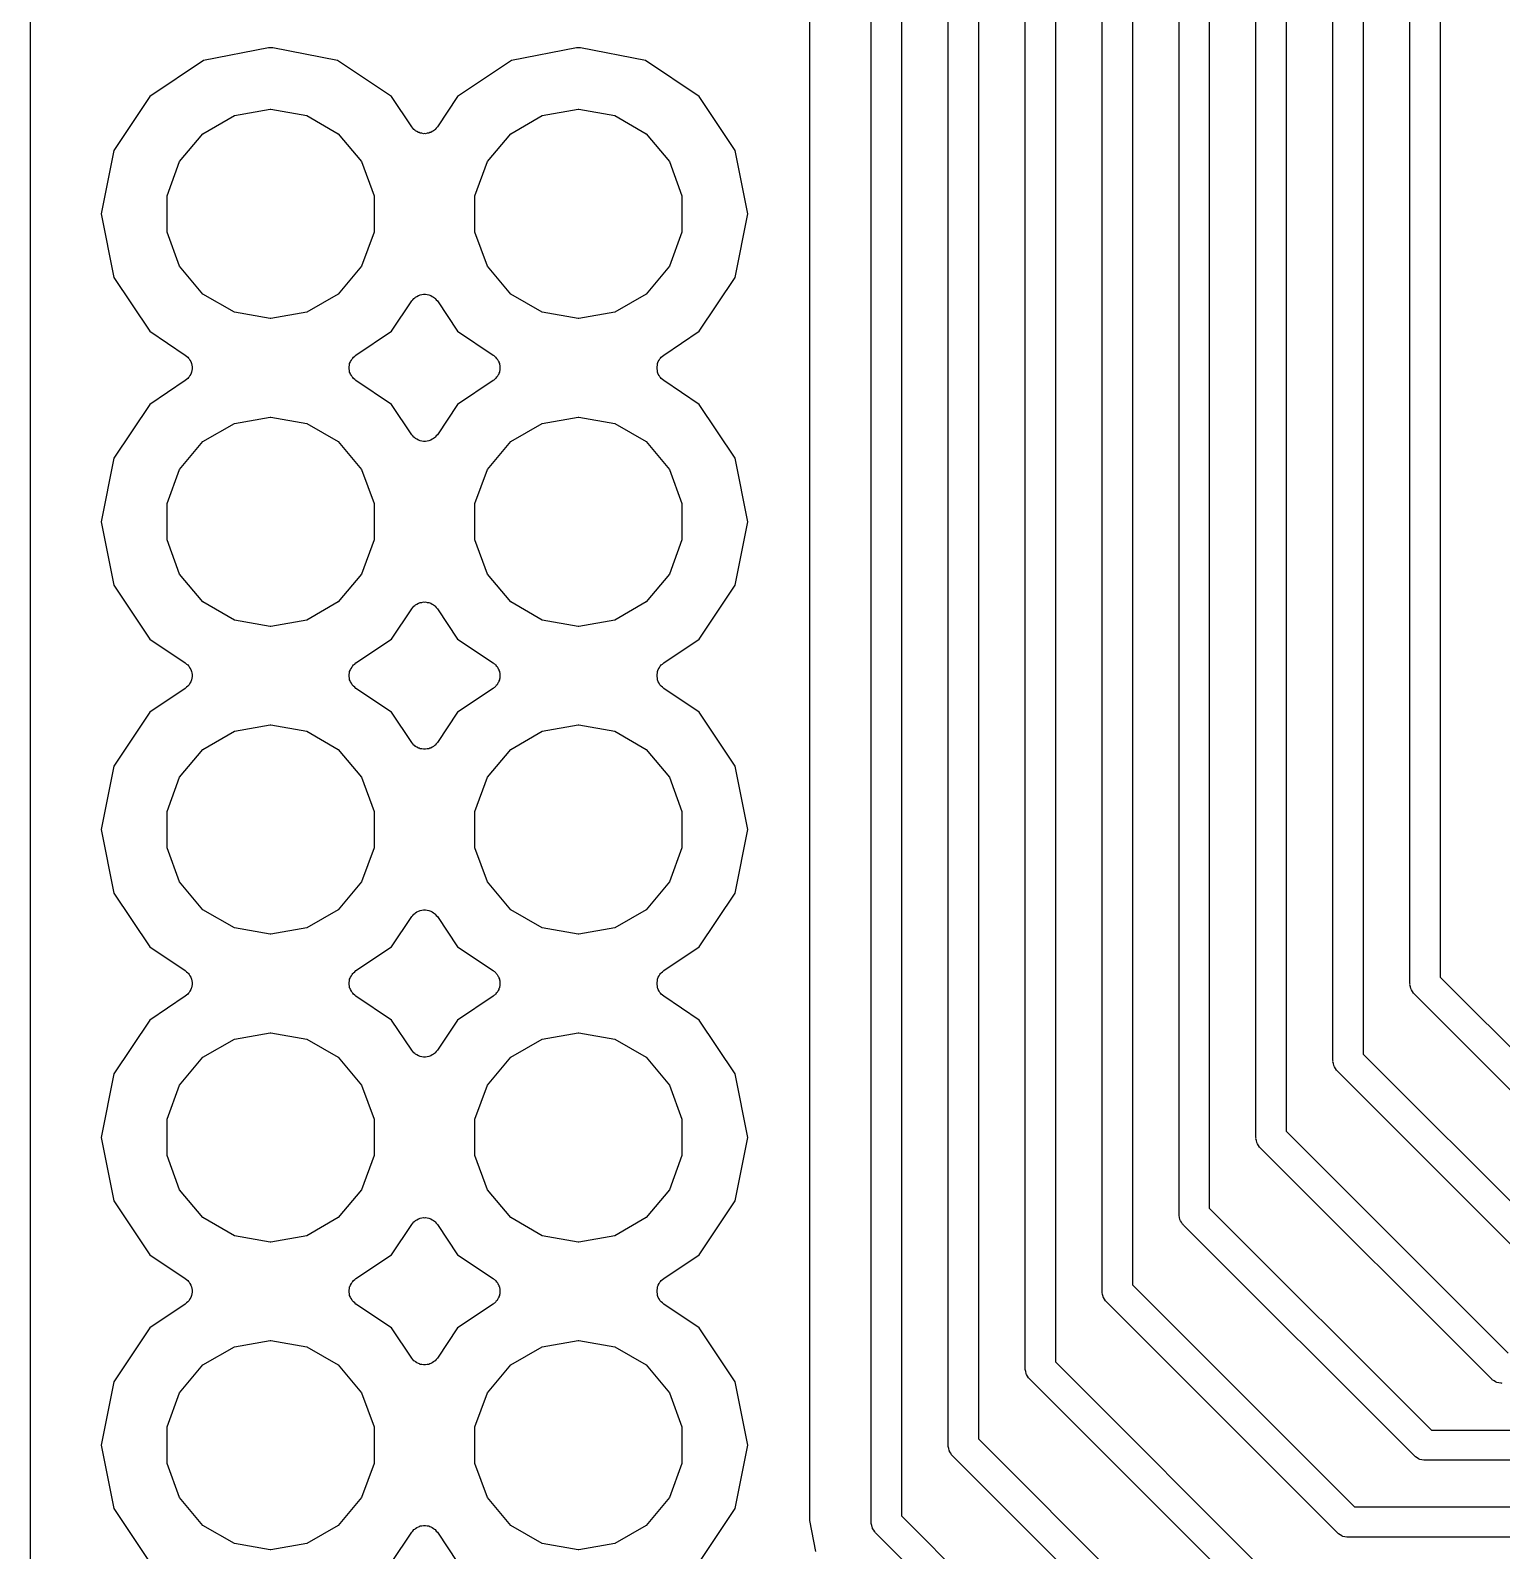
# Model space of a CAD drawing. Extents: x 99.6 to 135.3, y -116.3 to -28.5.
# Drawn here: x 99.62 to 111.76, y -64.37 to -51.83 of the extents above; entities that cross this region are included whole.
import ezdxf

# ---------------------------------------------------------------- set-up
doc = ezdxf.new("R2010")
doc.units = 0
doc.header["$MEASUREMENT"] = 0
doc.layers.add('BLACK', color=7, linetype='CONTINUOUS')

msp = doc.modelspace()

# ---------------------------------------------------------------- linework, layer by layer
at = {"layer": 'Black'}
for p, q in [((99.618, -112.187), (99.618, -28.625)), ((111, -59.69), (111, -42.5968)), ((111.25, -42.545), (111.25, -59.6382)), ((110.365, -60.325), (110.365, -43.2318)), ((110.615, -43.18), (110.615, -60.2732)), ((109.73, -60.96), (109.73, -43.8668)), ((109.98, -43.815), (109.98, -60.9082)), ((109.095, -61.595), (109.095, -44.5018)), ((109.345, -44.45), (109.345, -61.5432)), ((108.71, -45.1337), (108.71, -62.1782)), ((108.46, -62.23), (108.46, -45.1855)), ((107.825, -62.865), (107.825, -45.7718)), ((108.075, -45.72), (108.075, -62.8132)), ((107.19, -63.5), (107.19, -46.4068)), ((107.44, -46.355), (107.44, -63.4482)), ((106.805, -50.165), (106.805, -64.0832)), ((106.555, -64.135), (106.555, -50.2168)), ((106.047, -51.6506), (106.047, -64.1225)), ((101.583, -51.9684), (101.047, -52.0751)), ((101.617, -51.9684), (101.583, -51.9684)), ((102.153, -52.0751), (101.617, -51.9684)), ((104.123, -51.9684), (103.587, -52.0751)), ((104.157, -51.9684), (104.123, -51.9684)), ((104.693, -52.0751), (104.157, -51.9684)), ((101.047, -52.0751), (100.603, -52.3719)), ((102.597, -52.3719), (102.153, -52.0751)), ((103.587, -52.0751), (103.143, -52.3719)), ((105.137, -52.3719), (104.693, -52.0751)), ((100.603, -52.3719), (100.306, -52.8161)), ((102.764, -52.6217), (102.597, -52.3719)), ((103.143, -52.3719), (102.976, -52.6217)), ((105.434, -52.8161), (105.137, -52.3719)), ((101.042, -52.6784), (101.301, -52.5285)), ((101.301, -52.5285), (101.597, -52.4764)), ((101.597, -52.4764), (101.603, -52.4764)), ((101.603, -52.4764), (101.899, -52.5285)), ((101.899, -52.5285), (102.158, -52.6784)), ((103.582, -52.6784), (103.841, -52.5285)), ((103.841, -52.5285), (104.137, -52.4764)), ((104.137, -52.4764), (104.143, -52.4764)), ((104.143, -52.4764), (104.439, -52.5285)), ((104.439, -52.5285), (104.698, -52.6784)), ((100.849, -52.9082), (101.042, -52.6784)), ((102.158, -52.6784), (102.351, -52.9082)), ((102.774, -52.6317), (102.764, -52.6217)), ((102.782, -52.6429), (102.774, -52.6317)), ((102.789, -52.6476), (102.782, -52.6429)), ((102.795, -52.6536), (102.789, -52.6476)), ((102.807, -52.6597), (102.795, -52.6536)), ((102.819, -52.6674), (102.807, -52.6597)), ((102.827, -52.6694), (102.819, -52.6674)), ((102.834, -52.6731), (102.827, -52.6694)), ((102.848, -52.6746), (102.834, -52.6731)), ((102.862, -52.6779), (102.848, -52.6746)), ((102.87, -52.677), (102.862, -52.6779)), ((102.878, -52.6779), (102.87, -52.677)), ((102.892, -52.6746), (102.878, -52.6779)), ((102.906, -52.6731), (102.892, -52.6746)), ((102.913, -52.6694), (102.906, -52.6731)), ((102.921, -52.6674), (102.913, -52.6694)), ((102.933, -52.6597), (102.921, -52.6674)), ((102.945, -52.6536), (102.933, -52.6597)), ((102.951, -52.6476), (102.945, -52.6536)), ((102.958, -52.6429), (102.951, -52.6476)), ((102.966, -52.6317), (102.958, -52.6429)), ((102.976, -52.6217), (102.966, -52.6317)), ((103.389, -52.9082), (103.582, -52.6784)), ((104.698, -52.6784), (104.891, -52.9082)), ((100.306, -52.8161), (100.202, -53.34)), ((100.746, -53.19), (100.849, -52.9082)), ((102.351, -52.9082), (102.454, -53.19)), ((103.286, -53.19), (103.389, -52.9082)), ((104.891, -52.9082), (104.994, -53.19)), ((105.538, -53.34), (105.434, -52.8161)), ((100.746, -53.49), (100.746, -53.19)), ((102.454, -53.19), (102.454, -53.49)), ((103.286, -53.49), (103.286, -53.19)), ((104.994, -53.19), (104.994, -53.49)), ((100.202, -53.34), (100.306, -53.8639)), ((105.434, -53.8639), (105.538, -53.34)), ((100.849, -53.7718), (100.746, -53.49)), ((102.454, -53.49), (102.351, -53.7718)), ((103.389, -53.7718), (103.286, -53.49)), ((104.994, -53.49), (104.891, -53.7718)), ((101.042, -54.0016), (100.849, -53.7718)), ((102.351, -53.7718), (102.158, -54.0016)), ((103.582, -54.0016), (103.389, -53.7718)), ((104.891, -53.7718), (104.698, -54.0016)), ((100.306, -53.8639), (100.603, -54.3081)), ((105.137, -54.3081), (105.434, -53.8639)), ((101.301, -54.1515), (101.042, -54.0016)), ((102.158, -54.0016), (101.899, -54.1515)), ((102.597, -54.3081), (102.764, -54.0583)), ((102.764, -54.0583), (102.774, -54.0483)), ((102.774, -54.0483), (102.782, -54.0371)), ((102.782, -54.0371), (102.789, -54.0324)), ((102.789, -54.0324), (102.795, -54.0264)), ((102.795, -54.0264), (102.807, -54.0203)), ((102.807, -54.0203), (102.819, -54.0126)), ((102.819, -54.0126), (102.827, -54.0106)), ((102.827, -54.0106), (102.834, -54.0069)), ((102.834, -54.0069), (102.848, -54.0054)), ((102.848, -54.0054), (102.862, -54.0021)), ((102.862, -54.0021), (102.87, -54.003)), ((102.87, -54.003), (102.878, -54.0021)), ((102.878, -54.0021), (102.892, -54.0054)), ((102.892, -54.0054), (102.906, -54.0069)), ((102.906, -54.0069), (102.913, -54.0106)), ((102.913, -54.0106), (102.921, -54.0126)), ((102.921, -54.0126), (102.933, -54.0203)), ((102.933, -54.0203), (102.945, -54.0264)), ((102.945, -54.0264), (102.951, -54.0324)), ((102.951, -54.0324), (102.958, -54.0371)), ((102.958, -54.0371), (102.966, -54.0483)), ((102.966, -54.0483), (102.976, -54.0583)), ((102.976, -54.0583), (103.143, -54.3081)), ((103.841, -54.1515), (103.582, -54.0016)), ((104.698, -54.0016), (104.439, -54.1515)), ((101.597, -54.2036), (101.301, -54.1515)), ((101.899, -54.1515), (101.603, -54.2036)), ((104.137, -54.2036), (103.841, -54.1515)), ((104.439, -54.1515), (104.143, -54.2036)), ((100.603, -54.3081), (100.896, -54.5044)), ((101.603, -54.2036), (101.597, -54.2036)), ((102.304, -54.5044), (102.597, -54.3081)), ((103.143, -54.3081), (103.436, -54.5044)), ((104.143, -54.2036), (104.137, -54.2036)), ((104.844, -54.5044), (105.137, -54.3081)), ((100.896, -54.5044), (100.906, -54.514)), ((100.906, -54.514), (100.917, -54.5222)), ((100.917, -54.5222), (100.922, -54.5291)), ((100.922, -54.5291), (100.928, -54.5349)), ((100.928, -54.5349), (100.934, -54.5473)), ((100.934, -54.5473), (100.942, -54.5589)), ((100.942, -54.5589), (100.944, -54.567)), ((100.944, -54.567), (100.948, -54.5745)), ((102.252, -54.5745), (102.256, -54.567)), ((102.256, -54.567), (102.258, -54.5589)), ((102.258, -54.5589), (102.266, -54.5473)), ((102.266, -54.5473), (102.272, -54.5349)), ((102.272, -54.5349), (102.278, -54.5291)), ((102.278, -54.5291), (102.283, -54.5222)), ((102.283, -54.5222), (102.294, -54.514)), ((102.294, -54.514), (102.304, -54.5044)), ((103.436, -54.5044), (103.441, -54.5092)), ((103.441, -54.5092), (103.447, -54.5127)), ((103.447, -54.5127), (103.452, -54.5181)), ((103.452, -54.5181), (103.457, -54.5222)), ((103.457, -54.5222), (103.462, -54.5291)), ((103.462, -54.5291), (103.468, -54.5349)), ((103.468, -54.5349), (103.471, -54.5412)), ((103.471, -54.5412), (103.476, -54.5465)), ((103.476, -54.5465), (103.478, -54.553)), ((103.478, -54.553), (103.482, -54.5589)), ((103.482, -54.5589), (103.484, -54.567)), ((103.484, -54.567), (103.488, -54.5745)), ((104.792, -54.5745), (104.796, -54.567)), ((104.796, -54.567), (104.798, -54.5589)), ((104.798, -54.5589), (104.806, -54.5473)), ((104.806, -54.5473), (104.812, -54.5349)), ((104.812, -54.5349), (104.818, -54.5291)), ((104.818, -54.5291), (104.823, -54.5222)), ((104.823, -54.5222), (104.834, -54.514)), ((104.834, -54.514), (104.844, -54.5044)), ((100.922, -54.6909), (100.917, -54.6978)), ((100.928, -54.6851), (100.922, -54.6909)), ((100.934, -54.6727), (100.928, -54.6851)), ((100.942, -54.6611), (100.934, -54.6727)), ((100.944, -54.653), (100.942, -54.6611)), ((100.948, -54.6455), (100.944, -54.653)), ((100.948, -54.5745), (100.949, -54.5882)), ((100.949, -54.6318), (100.948, -54.6455)), ((100.949, -54.5882), (100.952, -54.6017)), ((100.952, -54.6183), (100.949, -54.6318)), ((100.952, -54.6017), (100.952, -54.61)), ((100.952, -54.61), (100.952, -54.6183)), ((102.248, -54.6017), (102.251, -54.5882)), ((102.248, -54.61), (102.248, -54.6017)), ((102.248, -54.6183), (102.248, -54.61)), ((102.251, -54.6318), (102.248, -54.6183)), ((102.251, -54.5882), (102.252, -54.5745)), ((102.252, -54.6455), (102.251, -54.6318)), ((102.256, -54.653), (102.252, -54.6455)), ((102.258, -54.6611), (102.256, -54.653)), ((102.266, -54.6727), (102.258, -54.6611)), ((102.272, -54.6851), (102.266, -54.6727)), ((102.278, -54.6909), (102.272, -54.6851)), ((102.283, -54.6978), (102.278, -54.6909)), ((103.462, -54.6909), (103.457, -54.6978)), ((103.468, -54.6851), (103.462, -54.6909)), ((103.471, -54.6788), (103.468, -54.6851)), ((103.476, -54.6735), (103.471, -54.6788)), ((103.478, -54.6669), (103.476, -54.6735)), ((103.482, -54.6611), (103.478, -54.6669)), ((103.484, -54.653), (103.482, -54.6611)), ((103.488, -54.6455), (103.484, -54.653)), ((103.488, -54.5745), (103.488, -54.5814)), ((103.488, -54.5814), (103.491, -54.5879)), ((103.491, -54.6321), (103.488, -54.6386)), ((103.488, -54.6386), (103.488, -54.6455)), ((103.491, -54.5879), (103.491, -54.5949)), ((103.491, -54.5949), (103.492, -54.6017)), ((103.492, -54.6183), (103.491, -54.6251)), ((103.491, -54.6251), (103.491, -54.6321)), ((103.492, -54.6017), (103.492, -54.61)), ((103.492, -54.61), (103.492, -54.6183)), ((104.788, -54.6017), (104.791, -54.5882)), ((104.788, -54.61), (104.788, -54.6017)), ((104.788, -54.6183), (104.788, -54.61)), ((104.791, -54.6318), (104.788, -54.6183)), ((104.791, -54.5882), (104.792, -54.5745)), ((104.792, -54.6455), (104.791, -54.6318)), ((104.796, -54.653), (104.792, -54.6455)), ((104.798, -54.6611), (104.796, -54.653)), ((104.806, -54.6727), (104.798, -54.6611)), ((104.812, -54.6851), (104.806, -54.6727)), ((104.818, -54.6909), (104.812, -54.6851)), ((104.823, -54.6978), (104.818, -54.6909)), ((100.896, -54.7156), (100.603, -54.9119)), ((100.906, -54.706), (100.896, -54.7156)), ((100.917, -54.6978), (100.906, -54.706)), ((102.294, -54.706), (102.283, -54.6978)), ((102.304, -54.7156), (102.294, -54.706)), ((102.597, -54.9119), (102.304, -54.7156)), ((103.436, -54.7156), (103.143, -54.9119)), ((103.441, -54.7108), (103.436, -54.7156)), ((103.447, -54.7073), (103.441, -54.7108)), ((103.452, -54.7019), (103.447, -54.7073)), ((103.457, -54.6978), (103.452, -54.7019)), ((104.834, -54.706), (104.823, -54.6978)), ((104.844, -54.7156), (104.834, -54.706)), ((105.137, -54.9119), (104.844, -54.7156)), ((100.603, -54.9119), (100.306, -55.3561)), ((102.764, -55.1617), (102.597, -54.9119)), ((103.143, -54.9119), (102.976, -55.1617)), ((105.434, -55.3561), (105.137, -54.9119)), ((101.042, -55.2184), (101.301, -55.0685)), ((101.301, -55.0685), (101.597, -55.0164)), ((101.597, -55.0164), (101.603, -55.0164)), ((101.603, -55.0164), (101.899, -55.0685)), ((101.899, -55.0685), (102.158, -55.2184)), ((103.582, -55.2184), (103.841, -55.0685)), ((103.841, -55.0685), (104.137, -55.0164)), ((104.137, -55.0164), (104.143, -55.0164)), ((104.143, -55.0164), (104.439, -55.0685)), ((104.439, -55.0685), (104.698, -55.2184)), ((102.774, -55.1717), (102.764, -55.1617)), ((102.782, -55.1829), (102.774, -55.1717)), ((102.789, -55.1876), (102.782, -55.1829)), ((102.795, -55.1936), (102.789, -55.1876)), ((102.807, -55.1997), (102.795, -55.1936)), ((102.945, -55.1936), (102.933, -55.1997)), ((102.951, -55.1876), (102.945, -55.1936)), ((102.958, -55.1829), (102.951, -55.1876)), ((102.966, -55.1717), (102.958, -55.1829)), ((102.976, -55.1617), (102.966, -55.1717)), ((100.849, -55.4482), (101.042, -55.2184)), ((102.158, -55.2184), (102.351, -55.4482)), ((102.819, -55.2074), (102.807, -55.1997)), ((102.827, -55.2094), (102.819, -55.2074)), ((102.834, -55.2131), (102.827, -55.2094)), ((102.848, -55.2146), (102.834, -55.2131)), ((102.862, -55.2179), (102.848, -55.2146)), ((102.87, -55.217), (102.862, -55.2179)), ((102.878, -55.2179), (102.87, -55.217)), ((102.892, -55.2146), (102.878, -55.2179)), ((102.906, -55.2131), (102.892, -55.2146)), ((102.913, -55.2094), (102.906, -55.2131)), ((102.921, -55.2074), (102.913, -55.2094)), ((102.933, -55.1997), (102.921, -55.2074)), ((103.389, -55.4482), (103.582, -55.2184)), ((104.698, -55.2184), (104.891, -55.4482)), ((100.306, -55.3561), (100.202, -55.88)), ((105.538, -55.88), (105.434, -55.3561)), ((100.746, -55.73), (100.849, -55.4482)), ((102.351, -55.4482), (102.454, -55.73)), ((103.286, -55.73), (103.389, -55.4482)), ((104.891, -55.4482), (104.994, -55.73)), ((100.746, -56.03), (100.746, -55.73)), ((102.454, -55.73), (102.454, -56.03)), ((103.286, -56.03), (103.286, -55.73)), ((104.994, -55.73), (104.994, -56.03)), ((100.202, -55.88), (100.306, -56.4039)), ((105.434, -56.4039), (105.538, -55.88)), ((100.849, -56.3118), (100.746, -56.03)), ((102.454, -56.03), (102.351, -56.3118)), ((103.389, -56.3118), (103.286, -56.03)), ((104.994, -56.03), (104.891, -56.3118)), ((101.042, -56.5416), (100.849, -56.3118)), ((102.351, -56.3118), (102.158, -56.5416)), ((103.582, -56.5416), (103.389, -56.3118)), ((104.891, -56.3118), (104.698, -56.5416)), ((100.306, -56.4039), (100.603, -56.8481)), ((105.137, -56.8481), (105.434, -56.4039)), ((101.301, -56.6915), (101.042, -56.5416)), ((102.158, -56.5416), (101.899, -56.6915)), ((102.782, -56.5771), (102.789, -56.5724)), ((102.789, -56.5724), (102.795, -56.5664)), ((102.795, -56.5664), (102.807, -56.5603)), ((102.807, -56.5603), (102.819, -56.5526)), ((102.819, -56.5526), (102.827, -56.5506)), ((102.827, -56.5506), (102.834, -56.5469)), ((102.834, -56.5469), (102.848, -56.5454)), ((102.848, -56.5454), (102.862, -56.5421)), ((102.862, -56.5421), (102.87, -56.543)), ((102.87, -56.543), (102.878, -56.5421)), ((102.878, -56.5421), (102.892, -56.5454)), ((102.892, -56.5454), (102.906, -56.5469)), ((102.906, -56.5469), (102.913, -56.5506)), ((102.913, -56.5506), (102.921, -56.5526)), ((102.921, -56.5526), (102.933, -56.5603)), ((102.933, -56.5603), (102.945, -56.5664)), ((102.945, -56.5664), (102.951, -56.5724)), ((102.951, -56.5724), (102.958, -56.5771)), ((103.841, -56.6915), (103.582, -56.5416)), ((104.698, -56.5416), (104.439, -56.6915)), ((101.597, -56.7436), (101.301, -56.6915)), ((101.899, -56.6915), (101.603, -56.7436)), ((102.597, -56.8481), (102.764, -56.5983)), ((102.764, -56.5983), (102.774, -56.5883)), ((102.774, -56.5883), (102.782, -56.5771)), ((102.958, -56.5771), (102.966, -56.5883)), ((102.966, -56.5883), (102.976, -56.5983)), ((102.976, -56.5983), (103.143, -56.8481)), ((104.137, -56.7436), (103.841, -56.6915)), ((104.439, -56.6915), (104.143, -56.7436)), ((101.603, -56.7436), (101.597, -56.7436)), ((104.143, -56.7436), (104.137, -56.7436)), ((100.603, -56.8481), (100.896, -57.0444)), ((102.304, -57.0444), (102.597, -56.8481)), ((103.143, -56.8481), (103.436, -57.0444)), ((104.844, -57.0444), (105.137, -56.8481)), ((100.896, -57.0444), (100.906, -57.054)), ((100.906, -57.054), (100.917, -57.0622)), ((100.917, -57.0622), (100.922, -57.0691)), ((100.922, -57.0691), (100.928, -57.0749)), ((100.928, -57.0749), (100.934, -57.0873)), ((102.266, -57.0873), (102.272, -57.0749)), ((102.272, -57.0749), (102.278, -57.0691)), ((102.278, -57.0691), (102.283, -57.0622)), ((102.283, -57.0622), (102.294, -57.054)), ((102.294, -57.054), (102.304, -57.0444)), ((103.436, -57.0444), (103.441, -57.0492)), ((103.441, -57.0492), (103.447, -57.0527)), ((103.447, -57.0527), (103.452, -57.0581)), ((103.452, -57.0581), (103.457, -57.0622)), ((103.457, -57.0622), (103.462, -57.0691)), ((103.462, -57.0691), (103.468, -57.0749)), ((103.468, -57.0749), (103.471, -57.0812)), ((104.806, -57.0873), (104.812, -57.0749)), ((104.812, -57.0749), (104.818, -57.0691)), ((104.818, -57.0691), (104.823, -57.0622)), ((104.823, -57.0622), (104.834, -57.054)), ((104.834, -57.054), (104.844, -57.0444)), ((100.934, -57.0873), (100.942, -57.0989)), ((100.942, -57.2011), (100.934, -57.2127)), ((100.942, -57.0989), (100.944, -57.107)), ((100.944, -57.193), (100.942, -57.2011)), ((100.944, -57.107), (100.948, -57.1145)), ((100.948, -57.1855), (100.944, -57.193)), ((100.948, -57.1145), (100.949, -57.1282)), ((100.949, -57.1718), (100.948, -57.1855)), ((100.949, -57.1282), (100.952, -57.1417)), ((100.952, -57.1583), (100.949, -57.1718)), ((100.952, -57.1417), (100.952, -57.15)), ((100.952, -57.15), (100.952, -57.1583)), ((102.248, -57.1417), (102.251, -57.1282)), ((102.248, -57.15), (102.248, -57.1417)), ((102.248, -57.1583), (102.248, -57.15)), ((102.251, -57.1718), (102.248, -57.1583)), ((102.251, -57.1282), (102.252, -57.1145)), ((102.252, -57.1855), (102.251, -57.1718)), ((102.252, -57.1145), (102.256, -57.107)), ((102.256, -57.193), (102.252, -57.1855)), ((102.256, -57.107), (102.258, -57.0989)), ((102.258, -57.2011), (102.256, -57.193)), ((102.258, -57.0989), (102.266, -57.0873)), ((102.266, -57.2127), (102.258, -57.2011)), ((103.471, -57.0812), (103.476, -57.0865)), ((103.476, -57.0865), (103.478, -57.093)), ((103.478, -57.093), (103.482, -57.0989)), ((103.482, -57.2011), (103.478, -57.2069)), ((103.482, -57.0989), (103.484, -57.107)), ((103.484, -57.193), (103.482, -57.2011)), ((103.484, -57.107), (103.488, -57.1145)), ((103.488, -57.1855), (103.484, -57.193)), ((103.488, -57.1145), (103.488, -57.1214)), ((103.488, -57.1214), (103.491, -57.1279)), ((103.491, -57.1721), (103.488, -57.1786)), ((103.488, -57.1786), (103.488, -57.1855)), ((103.491, -57.1279), (103.491, -57.1349)), ((103.491, -57.1349), (103.492, -57.1417)), ((103.492, -57.1583), (103.491, -57.1651)), ((103.491, -57.1651), (103.491, -57.1721)), ((103.492, -57.1417), (103.492, -57.15)), ((103.492, -57.15), (103.492, -57.1583)), ((104.788, -57.1417), (104.791, -57.1282)), ((104.788, -57.15), (104.788, -57.1417)), ((104.788, -57.1583), (104.788, -57.15)), ((104.791, -57.1718), (104.788, -57.1583)), ((104.791, -57.1282), (104.792, -57.1145)), ((104.792, -57.1855), (104.791, -57.1718)), ((104.792, -57.1145), (104.796, -57.107)), ((104.796, -57.193), (104.792, -57.1855)), ((104.796, -57.107), (104.798, -57.0989)), ((104.798, -57.2011), (104.796, -57.193)), ((104.798, -57.0989), (104.806, -57.0873)), ((104.806, -57.2127), (104.798, -57.2011)), ((100.896, -57.2556), (100.603, -57.4519)), ((100.906, -57.246), (100.896, -57.2556)), ((100.917, -57.2378), (100.906, -57.246)), ((100.922, -57.2309), (100.917, -57.2378)), ((100.928, -57.2251), (100.922, -57.2309)), ((100.934, -57.2127), (100.928, -57.2251)), ((102.272, -57.2251), (102.266, -57.2127)), ((102.278, -57.2309), (102.272, -57.2251)), ((102.283, -57.2378), (102.278, -57.2309)), ((102.294, -57.246), (102.283, -57.2378)), ((102.304, -57.2556), (102.294, -57.246)), ((102.597, -57.4519), (102.304, -57.2556)), ((103.436, -57.2556), (103.143, -57.4519)), ((103.441, -57.2508), (103.436, -57.2556)), ((103.447, -57.2473), (103.441, -57.2508)), ((103.452, -57.2419), (103.447, -57.2473)), ((103.457, -57.2378), (103.452, -57.2419)), ((103.462, -57.2309), (103.457, -57.2378)), ((103.468, -57.2251), (103.462, -57.2309)), ((103.471, -57.2188), (103.468, -57.2251)), ((103.476, -57.2135), (103.471, -57.2188)), ((103.478, -57.2069), (103.476, -57.2135)), ((104.812, -57.2251), (104.806, -57.2127)), ((104.818, -57.2309), (104.812, -57.2251)), ((104.823, -57.2378), (104.818, -57.2309)), ((104.834, -57.246), (104.823, -57.2378)), ((104.844, -57.2556), (104.834, -57.246)), ((105.137, -57.4519), (104.844, -57.2556)), ((100.603, -57.4519), (100.306, -57.8961)), ((102.764, -57.7017), (102.597, -57.4519)), ((103.143, -57.4519), (102.976, -57.7017)), ((105.434, -57.8961), (105.137, -57.4519)), ((101.301, -57.6085), (101.597, -57.5564)), ((101.597, -57.5564), (101.603, -57.5564)), ((101.603, -57.5564), (101.899, -57.6085)), ((103.841, -57.6085), (104.137, -57.5564)), ((104.137, -57.5564), (104.143, -57.5564)), ((104.143, -57.5564), (104.439, -57.6085)), ((101.042, -57.7584), (101.301, -57.6085)), ((101.899, -57.6085), (102.158, -57.7584)), ((102.774, -57.7117), (102.764, -57.7017)), ((102.976, -57.7017), (102.966, -57.7117)), ((103.582, -57.7584), (103.841, -57.6085)), ((104.439, -57.6085), (104.698, -57.7584)), ((100.849, -57.9882), (101.042, -57.7584)), ((102.158, -57.7584), (102.351, -57.9882)), ((102.782, -57.7229), (102.774, -57.7117)), ((102.789, -57.7276), (102.782, -57.7229)), ((102.795, -57.7336), (102.789, -57.7276)), ((102.807, -57.7397), (102.795, -57.7336)), ((102.819, -57.7474), (102.807, -57.7397)), ((102.827, -57.7494), (102.819, -57.7474)), ((102.834, -57.7531), (102.827, -57.7494)), ((102.848, -57.7546), (102.834, -57.7531)), ((102.862, -57.7579), (102.848, -57.7546)), ((102.87, -57.757), (102.862, -57.7579)), ((102.878, -57.7579), (102.87, -57.757)), ((102.892, -57.7546), (102.878, -57.7579)), ((102.906, -57.7531), (102.892, -57.7546)), ((102.913, -57.7494), (102.906, -57.7531)), ((102.921, -57.7474), (102.913, -57.7494)), ((102.933, -57.7397), (102.921, -57.7474)), ((102.945, -57.7336), (102.933, -57.7397)), ((102.951, -57.7276), (102.945, -57.7336)), ((102.958, -57.7229), (102.951, -57.7276)), ((102.966, -57.7117), (102.958, -57.7229)), ((103.389, -57.9882), (103.582, -57.7584)), ((104.698, -57.7584), (104.891, -57.9882)), ((100.306, -57.8961), (100.202, -58.42)), ((105.538, -58.42), (105.434, -57.8961)), ((100.746, -58.27), (100.849, -57.9882)), ((102.351, -57.9882), (102.454, -58.27)), ((103.286, -58.27), (103.389, -57.9882)), ((104.891, -57.9882), (104.994, -58.27)), ((100.746, -58.57), (100.746, -58.27)), ((102.454, -58.27), (102.454, -58.57)), ((103.286, -58.57), (103.286, -58.27)), ((104.994, -58.27), (104.994, -58.57)), ((100.202, -58.42), (100.306, -58.9439)), ((105.434, -58.9439), (105.538, -58.42)), ((100.849, -58.8518), (100.746, -58.57)), ((102.454, -58.57), (102.351, -58.8518)), ((103.389, -58.8518), (103.286, -58.57)), ((104.994, -58.57), (104.891, -58.8518)), ((100.306, -58.9439), (100.603, -59.3881)), ((101.042, -59.0816), (100.849, -58.8518)), ((102.351, -58.8518), (102.158, -59.0816)), ((103.582, -59.0816), (103.389, -58.8518)), ((104.891, -58.8518), (104.698, -59.0816)), ((105.137, -59.3881), (105.434, -58.9439)), ((101.301, -59.2315), (101.042, -59.0816)), ((102.158, -59.0816), (101.899, -59.2315)), ((102.848, -59.0854), (102.862, -59.0821)), ((102.862, -59.0821), (102.87, -59.083)), ((102.87, -59.083), (102.878, -59.0821)), ((102.878, -59.0821), (102.892, -59.0854)), ((103.841, -59.2315), (103.582, -59.0816)), ((104.698, -59.0816), (104.439, -59.2315)), ((102.597, -59.3881), (102.764, -59.1383)), ((102.764, -59.1383), (102.774, -59.1283)), ((102.774, -59.1283), (102.782, -59.1171)), ((102.782, -59.1171), (102.789, -59.1124)), ((102.789, -59.1124), (102.795, -59.1064)), ((102.795, -59.1064), (102.807, -59.1003)), ((102.807, -59.1003), (102.819, -59.0926)), ((102.819, -59.0926), (102.827, -59.0906)), ((102.827, -59.0906), (102.834, -59.0869)), ((102.834, -59.0869), (102.848, -59.0854)), ((102.892, -59.0854), (102.906, -59.0869)), ((102.906, -59.0869), (102.913, -59.0906)), ((102.913, -59.0906), (102.921, -59.0926)), ((102.921, -59.0926), (102.933, -59.1003)), ((102.933, -59.1003), (102.945, -59.1064)), ((102.945, -59.1064), (102.951, -59.1124)), ((102.951, -59.1124), (102.958, -59.1171)), ((102.958, -59.1171), (102.966, -59.1283)), ((102.966, -59.1283), (102.976, -59.1383)), ((102.976, -59.1383), (103.143, -59.3881)), ((101.597, -59.2836), (101.301, -59.2315)), ((101.603, -59.2836), (101.597, -59.2836)), ((101.899, -59.2315), (101.603, -59.2836)), ((104.137, -59.2836), (103.841, -59.2315)), ((104.143, -59.2836), (104.137, -59.2836)), ((104.439, -59.2315), (104.143, -59.2836)), ((100.603, -59.3881), (100.896, -59.5844)), ((102.304, -59.5844), (102.597, -59.3881)), ((103.143, -59.3881), (103.436, -59.5844)), ((104.844, -59.5844), (105.137, -59.3881)), ((100.896, -59.5844), (100.906, -59.594)), ((102.294, -59.594), (102.304, -59.5844)), ((103.436, -59.5844), (103.441, -59.5892)), ((104.834, -59.594), (104.844, -59.5844)), ((100.906, -59.594), (100.917, -59.6022)), ((100.917, -59.6022), (100.922, -59.6091)), ((100.922, -59.6091), (100.928, -59.6149)), ((100.928, -59.6149), (100.934, -59.6273)), ((100.934, -59.6273), (100.942, -59.6389)), ((100.942, -59.6389), (100.944, -59.647)), ((100.944, -59.647), (100.948, -59.6545)), ((100.948, -59.6545), (100.949, -59.6682)), ((100.949, -59.6682), (100.952, -59.6817)), ((100.952, -59.6983), (100.949, -59.7118)), ((100.952, -59.6817), (100.952, -59.69)), ((100.952, -59.69), (100.952, -59.6983)), ((102.248, -59.6817), (102.251, -59.6682)), ((102.248, -59.69), (102.248, -59.6817)), ((102.248, -59.6983), (102.248, -59.69)), ((102.251, -59.7118), (102.248, -59.6983)), ((102.251, -59.6682), (102.252, -59.6545)), ((102.252, -59.6545), (102.256, -59.647)), ((102.256, -59.647), (102.258, -59.6389)), ((102.258, -59.6389), (102.266, -59.6273)), ((102.266, -59.6273), (102.272, -59.6149)), ((102.272, -59.6149), (102.278, -59.6091)), ((102.278, -59.6091), (102.283, -59.6022)), ((102.283, -59.6022), (102.294, -59.594)), ((103.441, -59.5892), (103.447, -59.5927)), ((103.447, -59.5927), (103.452, -59.5981)), ((103.452, -59.5981), (103.457, -59.6022)), ((103.457, -59.6022), (103.462, -59.6091)), ((103.462, -59.6091), (103.468, -59.6149)), ((103.468, -59.6149), (103.471, -59.6212)), ((103.471, -59.6212), (103.476, -59.6265)), ((103.476, -59.6265), (103.478, -59.633)), ((103.478, -59.633), (103.482, -59.6389)), ((103.482, -59.6389), (103.484, -59.647)), ((103.484, -59.647), (103.488, -59.6545)), ((103.488, -59.6545), (103.488, -59.6614)), ((103.488, -59.6614), (103.491, -59.6679)), ((103.491, -59.6679), (103.491, -59.6749)), ((103.491, -59.6749), (103.492, -59.6817)), ((103.492, -59.6983), (103.491, -59.7051)), ((103.491, -59.7051), (103.491, -59.7121)), ((103.492, -59.6817), (103.492, -59.69)), ((103.492, -59.69), (103.492, -59.6983)), ((104.788, -59.6817), (104.791, -59.6682)), ((104.788, -59.69), (104.788, -59.6817)), ((104.788, -59.6983), (104.788, -59.69)), ((104.791, -59.7118), (104.788, -59.6983)), ((104.791, -59.6682), (104.792, -59.6545)), ((104.792, -59.6545), (104.796, -59.647)), ((104.796, -59.647), (104.798, -59.6389)), ((104.798, -59.6389), (104.806, -59.6273)), ((104.806, -59.6273), (104.812, -59.6149)), ((104.812, -59.6149), (104.818, -59.6091)), ((104.818, -59.6091), (104.823, -59.6022)), ((104.823, -59.6022), (104.834, -59.594)), ((111.001, -59.6954), (111, -59.69)), ((111, -59.7009), (111.001, -59.6954)), ((111.005, -59.7167), (111, -59.7009)), ((111.25, -59.6382), (113.082, -61.47)), ((100.896, -59.7956), (100.603, -59.9919)), ((100.906, -59.786), (100.896, -59.7956)), ((100.917, -59.7778), (100.906, -59.786)), ((100.922, -59.7709), (100.917, -59.7778)), ((100.928, -59.7651), (100.922, -59.7709)), ((100.934, -59.7527), (100.928, -59.7651)), ((100.942, -59.7411), (100.934, -59.7527)), ((100.944, -59.733), (100.942, -59.7411)), ((100.948, -59.7255), (100.944, -59.733)), ((100.949, -59.7118), (100.948, -59.7255)), ((102.252, -59.7255), (102.251, -59.7118)), ((102.256, -59.733), (102.252, -59.7255)), ((102.258, -59.7411), (102.256, -59.733)), ((102.266, -59.7527), (102.258, -59.7411)), ((102.272, -59.7651), (102.266, -59.7527)), ((102.278, -59.7709), (102.272, -59.7651)), ((102.283, -59.7778), (102.278, -59.7709)), ((102.294, -59.786), (102.283, -59.7778)), ((102.304, -59.7956), (102.294, -59.786)), ((102.597, -59.9919), (102.304, -59.7956)), ((103.436, -59.7956), (103.143, -59.9919)), ((103.441, -59.7908), (103.436, -59.7956)), ((103.447, -59.7873), (103.441, -59.7908)), ((103.452, -59.7819), (103.447, -59.7873)), ((103.457, -59.7778), (103.452, -59.7819)), ((103.462, -59.7709), (103.457, -59.7778)), ((103.468, -59.7651), (103.462, -59.7709)), ((103.471, -59.7588), (103.468, -59.7651)), ((103.476, -59.7535), (103.471, -59.7588)), ((103.478, -59.7469), (103.476, -59.7535)), ((103.482, -59.7411), (103.478, -59.7469)), ((103.484, -59.733), (103.482, -59.7411)), ((103.488, -59.7255), (103.484, -59.733)), ((103.491, -59.7121), (103.488, -59.7186)), ((103.488, -59.7186), (103.488, -59.7255)), ((104.792, -59.7255), (104.791, -59.7118)), ((104.796, -59.733), (104.792, -59.7255)), ((104.798, -59.7411), (104.796, -59.733)), ((104.806, -59.7527), (104.798, -59.7411)), ((104.812, -59.7651), (104.806, -59.7527)), ((104.818, -59.7709), (104.812, -59.7651)), ((104.823, -59.7778), (104.818, -59.7709)), ((104.834, -59.786), (104.823, -59.7778)), ((104.844, -59.7956), (104.834, -59.786)), ((105.137, -59.9919), (104.844, -59.7956)), ((111.008, -59.7328), (111.005, -59.7167)), ((111.01, -59.7375), (111.008, -59.7328)), ((111.012, -59.7428), (111.01, -59.7375)), ((111.021, -59.7562), (111.012, -59.7428)), ((111.029, -59.7703), (111.021, -59.7562)), ((111.033, -59.7739), (111.029, -59.7703)), ((111.037, -59.7784), (111.033, -59.7739)), ((112.942, -61.6834), (111.037, -59.7784)), ((100.603, -59.9919), (100.306, -60.4361)), ((102.764, -60.2417), (102.597, -59.9919)), ((103.143, -59.9919), (102.976, -60.2417)), ((105.434, -60.4361), (105.137, -59.9919)), ((101.042, -60.2984), (101.301, -60.1485)), ((101.301, -60.1485), (101.597, -60.0964)), ((101.597, -60.0964), (101.603, -60.0964)), ((101.603, -60.0964), (101.899, -60.1485)), ((101.899, -60.1485), (102.158, -60.2984)), ((103.582, -60.2984), (103.841, -60.1485)), ((103.841, -60.1485), (104.137, -60.0964)), ((104.137, -60.0964), (104.143, -60.0964)), ((104.143, -60.0964), (104.439, -60.1485)), ((104.439, -60.1485), (104.698, -60.2984)), ((100.849, -60.5282), (101.042, -60.2984)), ((102.158, -60.2984), (102.351, -60.5282)), ((102.774, -60.2517), (102.764, -60.2417)), ((102.782, -60.2629), (102.774, -60.2517)), ((102.789, -60.2676), (102.782, -60.2629)), ((102.795, -60.2736), (102.789, -60.2676)), ((102.807, -60.2797), (102.795, -60.2736)), ((102.819, -60.2874), (102.807, -60.2797)), ((102.827, -60.2894), (102.819, -60.2874)), ((102.834, -60.2931), (102.827, -60.2894)), ((102.848, -60.2946), (102.834, -60.2931)), ((102.862, -60.2979), (102.848, -60.2946)), ((102.87, -60.297), (102.862, -60.2979)), ((102.878, -60.2979), (102.87, -60.297)), ((102.892, -60.2946), (102.878, -60.2979)), ((102.906, -60.2931), (102.892, -60.2946)), ((102.913, -60.2894), (102.906, -60.2931)), ((102.921, -60.2874), (102.913, -60.2894)), ((102.933, -60.2797), (102.921, -60.2874)), ((102.945, -60.2736), (102.933, -60.2797)), ((102.951, -60.2676), (102.945, -60.2736)), ((102.958, -60.2629), (102.951, -60.2676)), ((102.966, -60.2517), (102.958, -60.2629)), ((102.976, -60.2417), (102.966, -60.2517)), ((103.389, -60.5282), (103.582, -60.2984)), ((104.698, -60.2984), (104.891, -60.5282)), ((110.366, -60.3304), (110.365, -60.325)), ((110.365, -60.3359), (110.366, -60.3304)), ((110.37, -60.3517), (110.365, -60.3359)), ((110.615, -60.2732), (112.447, -62.105)), ((100.306, -60.4361), (100.202, -60.96)), ((105.538, -60.96), (105.434, -60.4361)), ((110.373, -60.3678), (110.37, -60.3517)), ((110.375, -60.3725), (110.373, -60.3678)), ((110.377, -60.3778), (110.375, -60.3725)), ((110.386, -60.3912), (110.377, -60.3778)), ((110.394, -60.4053), (110.386, -60.3912)), ((110.398, -60.4089), (110.394, -60.4053)), ((110.402, -60.4134), (110.398, -60.4089)), ((112.307, -62.3184), (110.402, -60.4134)), ((100.746, -60.81), (100.849, -60.5282)), ((102.351, -60.5282), (102.454, -60.81)), ((103.286, -60.81), (103.389, -60.5282)), ((104.891, -60.5282), (104.994, -60.81)), ((100.746, -61.11), (100.746, -60.81)), ((102.454, -60.81), (102.454, -61.11)), ((103.286, -61.11), (103.286, -60.81)), ((104.994, -60.81), (104.994, -61.11)), ((100.202, -60.96), (100.306, -61.4839)), ((105.434, -61.4839), (105.538, -60.96)), ((109.731, -60.9654), (109.73, -60.96)), ((109.98, -60.9082), (111.812, -62.74)), ((109.73, -60.9709), (109.731, -60.9654)), ((109.735, -60.9867), (109.73, -60.9709)), ((109.738, -61.0028), (109.735, -60.9867)), ((109.74, -61.0075), (109.738, -61.0028)), ((109.742, -61.0128), (109.74, -61.0075)), ((109.751, -61.0262), (109.742, -61.0128)), ((109.759, -61.0403), (109.751, -61.0262)), ((109.763, -61.0439), (109.759, -61.0403)), ((109.767, -61.0484), (109.763, -61.0439)), ((111.672, -62.9534), (109.767, -61.0484)), ((100.849, -61.3918), (100.746, -61.11)), ((102.454, -61.11), (102.351, -61.3918)), ((103.389, -61.3918), (103.286, -61.11)), ((104.994, -61.11), (104.891, -61.3918)), ((101.042, -61.6216), (100.849, -61.3918)), ((102.351, -61.3918), (102.158, -61.6216)), ((103.582, -61.6216), (103.389, -61.3918)), ((104.891, -61.3918), (104.698, -61.6216)), ((100.306, -61.4839), (100.603, -61.9281)), ((105.137, -61.9281), (105.434, -61.4839)), ((109.345, -61.5432), (111.177, -63.375)), ((101.301, -61.7715), (101.042, -61.6216)), ((102.158, -61.6216), (101.899, -61.7715)), ((102.597, -61.9281), (102.764, -61.6783)), ((102.764, -61.6783), (102.774, -61.6683)), ((102.774, -61.6683), (102.782, -61.6571)), ((102.782, -61.6571), (102.789, -61.6524)), ((102.789, -61.6524), (102.795, -61.6464)), ((102.795, -61.6464), (102.807, -61.6403)), ((102.807, -61.6403), (102.819, -61.6326)), ((102.819, -61.6326), (102.827, -61.6306)), ((102.827, -61.6306), (102.834, -61.6269)), ((102.834, -61.6269), (102.848, -61.6254)), ((102.848, -61.6254), (102.862, -61.6221)), ((102.862, -61.6221), (102.87, -61.623)), ((102.87, -61.623), (102.878, -61.6221)), ((102.878, -61.6221), (102.892, -61.6254)), ((102.892, -61.6254), (102.906, -61.6269)), ((102.906, -61.6269), (102.913, -61.6306)), ((102.913, -61.6306), (102.921, -61.6326)), ((102.921, -61.6326), (102.933, -61.6403)), ((102.933, -61.6403), (102.945, -61.6464)), ((102.945, -61.6464), (102.951, -61.6524)), ((102.951, -61.6524), (102.958, -61.6571)), ((102.958, -61.6571), (102.966, -61.6683)), ((102.966, -61.6683), (102.976, -61.6783)), ((102.976, -61.6783), (103.143, -61.9281)), ((103.841, -61.7715), (103.582, -61.6216)), ((104.698, -61.6216), (104.439, -61.7715)), ((109.096, -61.6004), (109.095, -61.595)), ((109.095, -61.6059), (109.096, -61.6004)), ((109.1, -61.6217), (109.095, -61.6059)), ((109.103, -61.6378), (109.1, -61.6217)), ((109.105, -61.6425), (109.103, -61.6378)), ((109.107, -61.6478), (109.105, -61.6425)), ((109.116, -61.6612), (109.107, -61.6478)), ((109.124, -61.6753), (109.116, -61.6612)), ((109.128, -61.6789), (109.124, -61.6753)), ((109.132, -61.6834), (109.128, -61.6789)), ((111.037, -63.5884), (109.132, -61.6834)), ((101.597, -61.8236), (101.301, -61.7715)), ((101.603, -61.8236), (101.597, -61.8236)), ((101.899, -61.7715), (101.603, -61.8236)), ((104.137, -61.8236), (103.841, -61.7715)), ((104.143, -61.8236), (104.137, -61.8236)), ((104.439, -61.7715), (104.143, -61.8236)), ((100.603, -61.9281), (100.896, -62.1244)), ((102.304, -62.1244), (102.597, -61.9281)), ((103.143, -61.9281), (103.436, -62.1244)), ((104.844, -62.1244), (105.137, -61.9281)), ((100.896, -62.1244), (100.906, -62.134)), ((100.906, -62.134), (100.917, -62.1422)), ((100.917, -62.1422), (100.922, -62.1491)), ((100.922, -62.1491), (100.928, -62.1549)), ((100.928, -62.1549), (100.934, -62.1673)), ((100.934, -62.1673), (100.942, -62.1789)), ((100.942, -62.1789), (100.944, -62.187)), ((100.944, -62.187), (100.948, -62.1945)), ((100.948, -62.1945), (100.949, -62.2082)), ((100.949, -62.2082), (100.952, -62.2217)), ((102.248, -62.2217), (102.251, -62.2082)), ((102.251, -62.2082), (102.252, -62.1945)), ((102.252, -62.1945), (102.256, -62.187)), ((102.256, -62.187), (102.258, -62.1789)), ((102.258, -62.1789), (102.266, -62.1673)), ((102.266, -62.1673), (102.272, -62.1549)), ((102.272, -62.1549), (102.278, -62.1491)), ((102.278, -62.1491), (102.283, -62.1422)), ((102.283, -62.1422), (102.294, -62.134)), ((102.294, -62.134), (102.304, -62.1244)), ((103.436, -62.1244), (103.441, -62.1292)), ((103.441, -62.1292), (103.447, -62.1327)), ((103.447, -62.1327), (103.452, -62.1381)), ((103.452, -62.1381), (103.457, -62.1422)), ((103.457, -62.1422), (103.462, -62.1491)), ((103.462, -62.1491), (103.468, -62.1549)), ((103.468, -62.1549), (103.471, -62.1612)), ((103.471, -62.1612), (103.476, -62.1665)), ((103.476, -62.1665), (103.478, -62.173)), ((103.478, -62.173), (103.482, -62.1789)), ((103.482, -62.1789), (103.484, -62.187)), ((103.484, -62.187), (103.488, -62.1945)), ((103.488, -62.1945), (103.488, -62.2014)), ((103.488, -62.2014), (103.491, -62.2079)), ((103.491, -62.2079), (103.491, -62.2149)), ((103.491, -62.2149), (103.492, -62.2217)), ((104.788, -62.2217), (104.791, -62.2082)), ((104.791, -62.2082), (104.792, -62.1945)), ((104.792, -62.1945), (104.796, -62.187)), ((104.796, -62.187), (104.798, -62.1789)), ((104.798, -62.1789), (104.806, -62.1673)), ((104.806, -62.1673), (104.812, -62.1549)), ((104.812, -62.1549), (104.818, -62.1491)), ((104.818, -62.1491), (104.823, -62.1422)), ((104.823, -62.1422), (104.834, -62.134)), ((104.834, -62.134), (104.844, -62.1244)), ((108.71, -62.1782), (110.542, -64.01)), ((100.896, -62.3356), (100.603, -62.5319)), ((100.906, -62.326), (100.896, -62.3356)), ((100.917, -62.3178), (100.906, -62.326)), ((100.922, -62.3109), (100.917, -62.3178)), ((100.928, -62.3051), (100.922, -62.3109)), ((100.934, -62.2927), (100.928, -62.3051)), ((100.942, -62.2811), (100.934, -62.2927)), ((100.944, -62.273), (100.942, -62.2811)), ((100.948, -62.2655), (100.944, -62.273)), ((100.949, -62.2518), (100.948, -62.2655)), ((100.952, -62.2383), (100.949, -62.2518)), ((100.952, -62.2217), (100.952, -62.23)), ((100.952, -62.23), (100.952, -62.2383)), ((102.248, -62.23), (102.248, -62.2217)), ((102.248, -62.2383), (102.248, -62.23)), ((102.251, -62.2518), (102.248, -62.2383)), ((102.252, -62.2655), (102.251, -62.2518)), ((102.256, -62.273), (102.252, -62.2655)), ((102.258, -62.2811), (102.256, -62.273)), ((102.266, -62.2927), (102.258, -62.2811)), ((102.272, -62.3051), (102.266, -62.2927)), ((102.278, -62.3109), (102.272, -62.3051)), ((102.283, -62.3178), (102.278, -62.3109)), ((102.294, -62.326), (102.283, -62.3178)), ((102.304, -62.3356), (102.294, -62.326)), ((102.597, -62.5319), (102.304, -62.3356)), ((103.436, -62.3356), (103.143, -62.5319)), ((103.441, -62.3308), (103.436, -62.3356)), ((103.447, -62.3273), (103.441, -62.3308)), ((103.452, -62.3219), (103.447, -62.3273)), ((103.457, -62.3178), (103.452, -62.3219)), ((103.462, -62.3109), (103.457, -62.3178)), ((103.468, -62.3051), (103.462, -62.3109)), ((103.471, -62.2988), (103.468, -62.3051)), ((103.476, -62.2935), (103.471, -62.2988)), ((103.478, -62.2869), (103.476, -62.2935)), ((103.482, -62.2811), (103.478, -62.2869)), ((103.484, -62.273), (103.482, -62.2811)), ((103.488, -62.2655), (103.484, -62.273)), ((103.491, -62.2521), (103.488, -62.2586)), ((103.488, -62.2586), (103.488, -62.2655)), ((103.492, -62.2383), (103.491, -62.2451)), ((103.491, -62.2451), (103.491, -62.2521)), ((103.492, -62.2217), (103.492, -62.23)), ((103.492, -62.23), (103.492, -62.2383)), ((104.788, -62.23), (104.788, -62.2217)), ((104.788, -62.2383), (104.788, -62.23)), ((104.791, -62.2518), (104.788, -62.2383)), ((104.792, -62.2655), (104.791, -62.2518)), ((104.796, -62.273), (104.792, -62.2655)), ((104.798, -62.2811), (104.796, -62.273)), ((104.806, -62.2927), (104.798, -62.2811)), ((104.812, -62.3051), (104.806, -62.2927)), ((104.818, -62.3109), (104.812, -62.3051)), ((104.823, -62.3178), (104.818, -62.3109)), ((104.834, -62.326), (104.823, -62.3178)), ((104.844, -62.3356), (104.834, -62.326)), ((105.137, -62.5319), (104.844, -62.3356)), ((108.461, -62.2354), (108.46, -62.23)), ((108.46, -62.2409), (108.461, -62.2354)), ((108.465, -62.2567), (108.46, -62.2409)), ((108.468, -62.2728), (108.465, -62.2567)), ((108.47, -62.2775), (108.468, -62.2728)), ((108.472, -62.2828), (108.47, -62.2775)), ((108.481, -62.2962), (108.472, -62.2828)), ((108.489, -62.3103), (108.481, -62.2962)), ((108.493, -62.3139), (108.489, -62.3103)), ((108.497, -62.3184), (108.493, -62.3139)), ((110.402, -64.2234), (108.497, -62.3184)), ((100.603, -62.5319), (100.306, -62.9761)), ((102.764, -62.7817), (102.597, -62.5319)), ((103.143, -62.5319), (102.976, -62.7817)), ((105.434, -62.9761), (105.137, -62.5319)), ((101.042, -62.8384), (101.301, -62.6885)), ((101.301, -62.6885), (101.597, -62.6364)), ((101.597, -62.6364), (101.603, -62.6364)), ((101.603, -62.6364), (101.899, -62.6885)), ((101.899, -62.6885), (102.158, -62.8384)), ((103.582, -62.8384), (103.841, -62.6885)), ((103.841, -62.6885), (104.137, -62.6364)), ((104.137, -62.6364), (104.143, -62.6364)), ((104.143, -62.6364), (104.439, -62.6885)), ((104.439, -62.6885), (104.698, -62.8384)), ((100.849, -63.0682), (101.042, -62.8384)), ((102.158, -62.8384), (102.351, -63.0682)), ((102.774, -62.7917), (102.764, -62.7817)), ((102.782, -62.8029), (102.774, -62.7917)), ((102.789, -62.8076), (102.782, -62.8029)), ((102.795, -62.8136), (102.789, -62.8076)), ((102.807, -62.8197), (102.795, -62.8136)), ((102.819, -62.8274), (102.807, -62.8197)), ((102.827, -62.8294), (102.819, -62.8274)), ((102.834, -62.8331), (102.827, -62.8294)), ((102.848, -62.8346), (102.834, -62.8331)), ((102.862, -62.8379), (102.848, -62.8346)), ((102.87, -62.837), (102.862, -62.8379)), ((102.878, -62.8379), (102.87, -62.837)), ((102.892, -62.8346), (102.878, -62.8379)), ((102.906, -62.8331), (102.892, -62.8346)), ((102.913, -62.8294), (102.906, -62.8331)), ((102.921, -62.8274), (102.913, -62.8294)), ((102.933, -62.8197), (102.921, -62.8274)), ((102.945, -62.8136), (102.933, -62.8197)), ((102.951, -62.8076), (102.945, -62.8136)), ((102.958, -62.8029), (102.951, -62.8076)), ((102.966, -62.7917), (102.958, -62.8029)), ((102.976, -62.7817), (102.966, -62.7917)), ((103.389, -63.0682), (103.582, -62.8384)), ((104.698, -62.8384), (104.891, -63.0682)), ((108.075, -62.8132), (109.907, -64.645)), ((107.826, -62.8704), (107.825, -62.865)), ((107.825, -62.8759), (107.826, -62.8704)), ((107.83, -62.8917), (107.825, -62.8759)), ((107.833, -62.9078), (107.83, -62.8917)), ((107.835, -62.9125), (107.833, -62.9078)), ((107.837, -62.9178), (107.835, -62.9125)), ((107.846, -62.9312), (107.837, -62.9178)), ((107.854, -62.9453), (107.846, -62.9312)), ((107.858, -62.9489), (107.854, -62.9453)), ((107.862, -62.9534), (107.858, -62.9489)), ((109.767, -64.8584), (107.862, -62.9534)), ((111.676, -62.9565), (111.672, -62.9534)), ((111.68, -62.9608), (111.676, -62.9565)), ((111.694, -62.9689), (111.68, -62.9608)), ((111.707, -62.9783), (111.694, -62.9689)), ((100.306, -62.9761), (100.202, -63.5)), ((100.746, -63.35), (100.849, -63.0682)), ((102.351, -63.0682), (102.454, -63.35)), ((103.286, -63.35), (103.389, -63.0682)), ((104.891, -63.0682), (104.994, -63.35)), ((105.538, -63.5), (105.434, -62.9761)), ((111.712, -62.9797), (111.707, -62.9783)), ((111.717, -62.9825), (111.712, -62.9797)), ((111.733, -62.9853), (111.717, -62.9825)), ((111.749, -62.9895), (111.733, -62.9853)), ((111.755, -62.989), (111.749, -62.9895)), ((111.76, -62.99), (111.755, -62.989)), ((100.746, -63.65), (100.746, -63.35)), ((102.454, -63.35), (102.454, -63.65)), ((103.286, -63.65), (103.286, -63.35)), ((104.994, -63.35), (104.994, -63.65)), ((107.44, -63.4482), (109.272, -65.28)), ((111.177, -63.375), (121.233, -63.375)), ((100.202, -63.5), (100.306, -64.0239)), ((105.434, -64.0239), (105.538, -63.5)), ((107.191, -63.5054), (107.19, -63.5)), ((107.19, -63.5109), (107.191, -63.5054)), ((107.195, -63.5267), (107.19, -63.5109)), ((107.198, -63.5428), (107.195, -63.5267)), ((107.2, -63.5475), (107.198, -63.5428)), ((107.202, -63.5528), (107.2, -63.5475)), ((107.211, -63.5662), (107.202, -63.5528)), ((107.219, -63.5803), (107.211, -63.5662)), ((107.223, -63.5839), (107.219, -63.5803)), ((107.227, -63.5884), (107.223, -63.5839)), ((109.132, -65.4934), (107.227, -63.5884)), ((111.041, -63.5915), (111.037, -63.5884)), ((111.045, -63.5958), (111.041, -63.5915)), ((111.059, -63.6039), (111.045, -63.5958)), ((100.849, -63.9318), (100.746, -63.65)), ((102.454, -63.65), (102.351, -63.9318)), ((103.389, -63.9318), (103.286, -63.65)), ((104.994, -63.65), (104.891, -63.9318)), ((111.072, -63.6133), (111.059, -63.6039)), ((111.077, -63.6147), (111.072, -63.6133)), ((111.082, -63.6175), (111.077, -63.6147)), ((111.098, -63.6203), (111.082, -63.6175)), ((111.114, -63.6245), (111.098, -63.6203)), ((111.12, -63.624), (111.114, -63.6245)), ((111.125, -63.625), (111.12, -63.624)), ((121.285, -63.625), (111.125, -63.625)), ((101.042, -64.1616), (100.849, -63.9318)), ((102.351, -63.9318), (102.158, -64.1616)), ((103.582, -64.1616), (103.389, -63.9318)), ((104.891, -63.9318), (104.698, -64.1616)), ((100.306, -64.0239), (100.603, -64.4681)), ((105.137, -64.4681), (105.434, -64.0239)), ((106.805, -64.0832), (108.637, -65.915)), ((110.542, -64.01), (119.38, -64.01)), ((101.301, -64.3115), (101.042, -64.1616)), ((102.158, -64.1616), (101.899, -64.3115)), ((102.597, -64.4681), (102.764, -64.2183)), ((102.764, -64.2183), (102.774, -64.2083)), ((102.774, -64.2083), (102.782, -64.1971)), ((102.782, -64.1971), (102.789, -64.1924)), ((102.789, -64.1924), (102.795, -64.1864)), ((102.795, -64.1864), (102.807, -64.1803)), ((102.807, -64.1803), (102.819, -64.1726)), ((102.819, -64.1726), (102.827, -64.1706)), ((102.827, -64.1706), (102.834, -64.1669)), ((102.834, -64.1669), (102.848, -64.1654)), ((102.848, -64.1654), (102.862, -64.1621)), ((102.862, -64.1621), (102.87, -64.163)), ((102.87, -64.163), (102.878, -64.1621)), ((102.878, -64.1621), (102.892, -64.1654)), ((102.892, -64.1654), (102.906, -64.1669)), ((102.906, -64.1669), (102.913, -64.1706)), ((102.913, -64.1706), (102.921, -64.1726)), ((102.921, -64.1726), (102.933, -64.1803)), ((102.933, -64.1803), (102.945, -64.1864)), ((102.945, -64.1864), (102.951, -64.1924)), ((102.951, -64.1924), (102.958, -64.1971)), ((102.958, -64.1971), (102.966, -64.2083)), ((102.966, -64.2083), (102.976, -64.2183)), ((102.976, -64.2183), (103.143, -64.4681)), ((103.841, -64.3115), (103.582, -64.1616)), ((104.698, -64.1616), (104.439, -64.3115)), ((106.047, -64.1225), (106.097, -64.3763)), ((106.556, -64.1404), (106.555, -64.135)), ((106.555, -64.1459), (106.556, -64.1404)), ((106.56, -64.1617), (106.555, -64.1459)), ((106.563, -64.1778), (106.56, -64.1617)), ((106.565, -64.1825), (106.563, -64.1778)), ((106.567, -64.1878), (106.565, -64.1825)), ((106.576, -64.2012), (106.567, -64.1878)), ((106.584, -64.2153), (106.576, -64.2012)), ((106.588, -64.2189), (106.584, -64.2153)), ((106.592, -64.2234), (106.588, -64.2189)), ((108.497, -66.1284), (106.592, -64.2234)), ((110.406, -64.2265), (110.402, -64.2234)), ((110.41, -64.2308), (110.406, -64.2265)), ((101.597, -64.3636), (101.301, -64.3115)), ((101.899, -64.3115), (101.603, -64.3636)), ((104.137, -64.3636), (103.841, -64.3115)), ((104.439, -64.3115), (104.143, -64.3636)), ((110.424, -64.2389), (110.41, -64.2308)), ((110.437, -64.2483), (110.424, -64.2389)), ((110.442, -64.2497), (110.437, -64.2483)), ((110.447, -64.2525), (110.442, -64.2497)), ((110.463, -64.2553), (110.447, -64.2525)), ((110.479, -64.2595), (110.463, -64.2553)), ((110.485, -64.259), (110.479, -64.2595)), ((110.49, -64.26), (110.485, -64.259)), ((119.328, -64.26), (110.49, -64.26)), ((101.603, -64.3636), (101.597, -64.3636)), ((104.143, -64.3636), (104.137, -64.3636))]:
    msp.add_line(p, q, dxfattribs=at)

doc.saveas('drawing.dxf')
